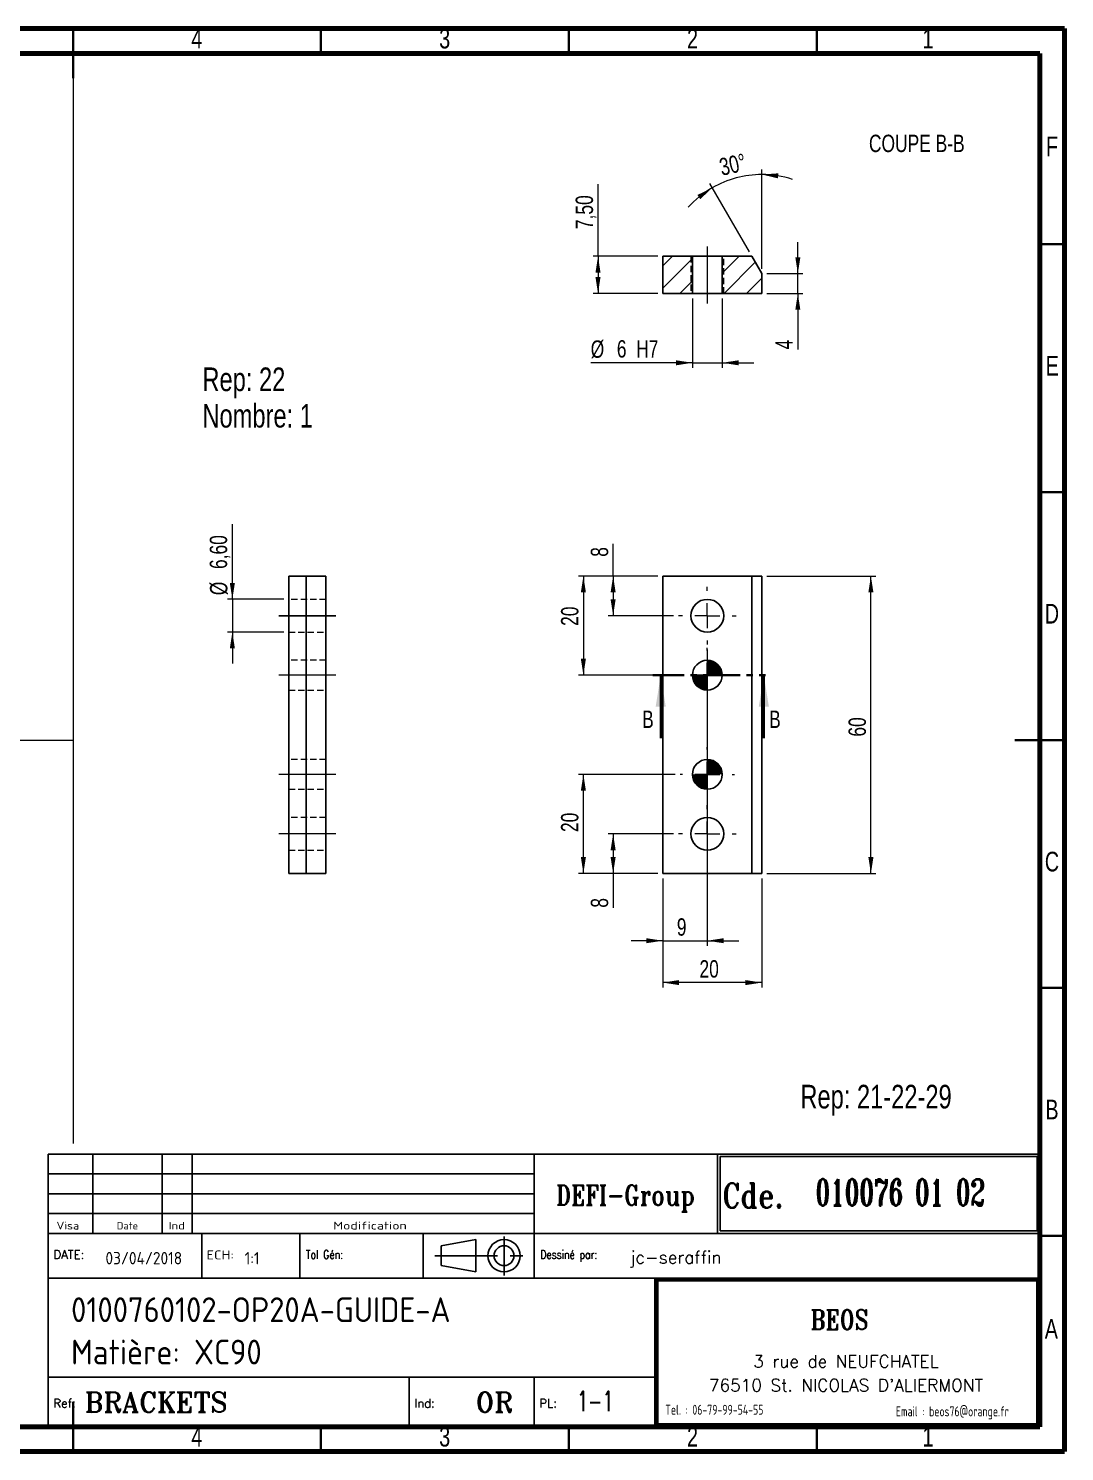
# Model space of a CAD drawing. Header units: millimetres. Extents: x 15 to 415, y 5 to 292.
# Drawn here: x 206 to 415, y 5 to 292 of the extents above; entities that cross this region are included whole.
import ezdxf

# ---------------------------------------------------------------- set-up
doc = ezdxf.new("R2010")
doc.units = ezdxf.units.MM
for name, pattern in [('CENTERX2', [20.32, 12.7, -2.54, 2.54, -2.54]), ('HIDDEN', [1.905, 1.27, -0.635]), ('PHANTOM', [12.7, 6.35, -1.27, 1.27, -1.27, 1.27, -1.27])]:
    doc.linetypes.add(name, pattern=pattern)
doc.layers.add('DIMENSIONS', color=176, linetype='Continuous')
doc.styles.add('SLDTEXTSTYLE0', font='TXT', dxfattribs={"width": 0.75})
doc.styles.add('SLDTEXTSTYLE1', font='ISOCP')
doc.styles.add('SLDTEXTSTYLE10', font='ISOCP', dxfattribs={"width": 1.147311})
doc.styles.add('SLDTEXTSTYLE11', font='ISOCP', dxfattribs={"width": 1.385904})
doc.styles.add('SLDTEXTSTYLE12', font='ISOCP', dxfattribs={"width": 1.246461})
doc.styles.add('SLDTEXTSTYLE13', font='ROMAND')
doc.styles.add('SLDTEXTSTYLE2', font='ROMANT', dxfattribs={"width": 0.8})
doc.styles.add('SLDTEXTSTYLE3', font='ISOCP', dxfattribs={"width": 0.8})
doc.styles.add('SLDTEXTSTYLE4', font='ROMANS', dxfattribs={"width": 0.8})
doc.styles.add('SLDTEXTSTYLE5', font='ROMANT')
doc.styles.add('SLDTEXTSTYLE6', font='ROMANS')
doc.styles.add('SLDTEXTSTYLE7', font='ROMANT', dxfattribs={"width": 0.65})
doc.styles.add('SLDTEXTSTYLE8', font='ISOCP', dxfattribs={"width": 1.446157})
doc.styles.add('SLDTEXTSTYLE9', font='ISOCP', dxfattribs={"width": 1.294402})
doc.dimstyles.new('SLDDIMSTYLE0', dxfattribs={"dimtxt": 3.5, "dimasz": 3.302, "dimexe": 0, "dimexo": 0.0625, "dimgap": 0.875, "dimtad": 1, "dimrnd": 1e-09, "dimzin": 12, "dimdsep": 46, "dimtxsty": 'SLDTEXTSTYLE0', "dimsah": 1, "dimcen": 0.09, "dimadec": 0, "dimazin": 3, "dimtfac": 1, "dimtmove": 0, "dimatfit": 0, "dimfxl": 1, "dimfrac": 2, "dimtolj": 1, "dimtzin": 12, "dimarcsym": 0})
doc.dimstyles.new('SLDDIMSTYLE1', dxfattribs={"dimtxt": 3.5, "dimasz": 3.302, "dimexe": 0, "dimexo": 0.0625, "dimgap": 0.875, "dimtad": 1, "dimrnd": 1e-09, "dimzin": 12, "dimdsep": 46, "dimtxsty": 'SLDTEXTSTYLE0', "dimsah": 1, "dimcen": 0.09, "dimadec": 0, "dimazin": 3, "dimtfac": 1, "dimtofl": 0, "dimtmove": 0, "dimatfit": 3, "dimfxl": 1, "dimfrac": 2, "dimtolj": 1, "dimtzin": 12, "dimarcsym": 0})
doc.dimstyles.new('SLDDIMSTYLE2', dxfattribs={"dimtxt": 3.5, "dimasz": 3.302, "dimexe": 0, "dimexo": 0.0625, "dimgap": 0.875, "dimtad": 1, "dimdec": 4, "dimzin": 12, "dimdsep": 46, "dimtxsty": 'SLDTEXTSTYLE0', "dimsah": 1, "dimcen": 0.09, "dimazin": 3, "dimtfac": 1, "dimtofl": 0, "dimtmove": 0, "dimatfit": 3, "dimfxl": 1, "dimfrac": 2, "dimtolj": 1, "dimtzin": 12, "dimarcsym": 0})

# ---------------------------------------------------------------- blocks, each defined once
blk = doc.blocks.new('SW_NOTE_1')
at = {"color": 0, "linetype": 'Continuous', "lineweight": 0, "char_height": 4.763, "attachment_point": 1, "style": 'SLDTEXTSTYLE0'}
for s, insert in [('Rep: 22', (0, 6.14)), ('Nombre: 1', (0, -1.21))]:
    blk.add_mtext(s, dxfattribs=dict(at, insert=insert))
blk = doc.blocks.new('_D_11')
at = {"color": 7, "linetype": 'Continuous', "lineweight": 18}
for p, q in [((354.94, 181.59), (376.94, 181.59)), ((375.94, 121.59), (375.94, 181.59)), ((354.94, 121.59), (376.94, 121.59))]:
    blk.add_line(p, q, dxfattribs=at)
for points in [[(375.94, 181.59), (375.43, 178.28), (376.45, 178.28)], [(375.94, 121.59), (376.45, 124.89), (375.43, 124.89)]]:
    blk.add_solid(points, dxfattribs=at)
at = {"color": 7, "linetype": 'Continuous', "lineweight": 18, "insert": (371.43, 149.2), "char_height": 3.5, "attachment_point": 1, "rotation": 90, "style": 'SLDTEXTSTYLE0'}
blk.add_mtext('60', dxfattribs=at)
blk = doc.blocks.new('_D_12')
at = {"color": 7, "linetype": 'Continuous', "lineweight": 18}
for p, q in [((323.94, 181.59), (323.94, 188.05)), ((332.94, 181.59), (322.94, 181.59)), ((323.94, 181.59), (323.94, 173.59)), ((336.14, 173.59), (322.94, 173.59))]:
    blk.add_line(p, q, dxfattribs=at)
for points in [[(323.94, 181.59), (323.43, 178.28), (324.45, 178.28)], [(323.94, 173.59), (324.45, 176.89), (323.43, 176.89)]]:
    blk.add_solid(points, dxfattribs=at)
at = {"color": 7, "linetype": 'Continuous', "lineweight": 18, "insert": (319.43, 185.47), "char_height": 3.5, "attachment_point": 1, "rotation": 90, "style": 'SLDTEXTSTYLE0'}
blk.add_mtext('8', dxfattribs=at)
blk = doc.blocks.new('_D_13')
at = {"color": 7, "linetype": 'Continuous', "lineweight": 18}
for p, q in [((336.14, 129.59), (322.94, 129.59)), ((323.94, 129.59), (323.94, 121.59)), ((332.94, 121.59), (322.94, 121.59)), ((323.94, 121.59), (323.94, 114.69))]:
    blk.add_line(p, q, dxfattribs=at)
for points in [[(323.94, 129.59), (323.43, 126.28), (324.45, 126.28)], [(323.94, 121.59), (324.45, 124.89), (323.43, 124.89)]]:
    blk.add_solid(points, dxfattribs=at)
at = {"color": 7, "linetype": 'Continuous', "lineweight": 18, "insert": (319.43, 114.69), "char_height": 3.5, "attachment_point": 1, "rotation": 90, "style": 'SLDTEXTSTYLE0'}
blk.add_mtext('8', dxfattribs=at)
blk = doc.blocks.new('_D_14')
at = {"color": 7, "linetype": 'Continuous', "lineweight": 18}
for p, q in [((336.44, 141.59), (316.94, 141.59)), ((317.94, 121.59), (317.94, 141.59)), ((332.94, 121.59), (316.94, 121.59))]:
    blk.add_line(p, q, dxfattribs=at)
for points in [[(317.94, 141.59), (317.43, 138.28), (318.45, 138.28)], [(317.94, 121.59), (318.45, 124.89), (317.43, 124.89)]]:
    blk.add_solid(points, dxfattribs=at)
at = {"color": 7, "linetype": 'Continuous', "lineweight": 18, "insert": (313.43, 129.95), "char_height": 3.5, "attachment_point": 1, "rotation": 90, "style": 'SLDTEXTSTYLE0'}
blk.add_mtext('20', dxfattribs=at)
blk = doc.blocks.new('_D_15')
at = {"color": 7, "linetype": 'Continuous', "lineweight": 18}
for p, q in [((332.94, 181.59), (316.94, 181.59)), ((317.94, 181.59), (317.94, 161.59)), ((336.44, 161.59), (316.94, 161.59))]:
    blk.add_line(p, q, dxfattribs=at)
for points in [[(317.94, 181.59), (317.43, 178.28), (318.45, 178.28)], [(317.94, 161.59), (318.45, 164.89), (317.43, 164.89)]]:
    blk.add_solid(points, dxfattribs=at)
at = {"color": 7, "linetype": 'Continuous', "lineweight": 18, "insert": (313.43, 171.53), "char_height": 3.5, "attachment_point": 1, "rotation": 90, "style": 'SLDTEXTSTYLE0'}
blk.add_mtext('20', dxfattribs=at)
blk = doc.blocks.new('_D_16')
at = {"color": 7, "linetype": 'Continuous', "lineweight": 18}
for p, q in [((342.94, 166.79), (342.94, 107.03)), ((333.94, 120.59), (333.94, 107.03)), ((333.94, 108.03), (327.59, 108.03)), ((333.94, 108.03), (342.94, 108.03)), ((342.94, 108.03), (349.29, 108.03))]:
    blk.add_line(p, q, dxfattribs=at)
for points in [[(333.94, 108.03), (330.64, 108.54), (330.64, 107.53)], [(342.94, 108.03), (346.24, 107.53), (346.24, 108.54)]]:
    blk.add_solid(points, dxfattribs=at)
at = {"color": 7, "linetype": 'Continuous', "lineweight": 18, "insert": (336.79, 112.55), "char_height": 3.5, "attachment_point": 1, "style": 'SLDTEXTSTYLE0'}
blk.add_mtext('9', dxfattribs=at)
blk = doc.blocks.new('_D_17')
at = {"color": 7, "linetype": 'Continuous', "lineweight": 18}
for p, q in [((333.94, 120.59), (333.94, 98.59)), ((353.94, 120.59), (353.94, 98.59)), ((353.94, 99.59), (333.94, 99.59))]:
    blk.add_line(p, q, dxfattribs=at)
for points in [[(333.94, 99.59), (337.24, 99.08), (337.24, 100.09)], [(353.94, 99.59), (350.64, 100.09), (350.64, 99.08)]]:
    blk.add_solid(points, dxfattribs=at)
at = {"color": 7, "linetype": 'Continuous', "lineweight": 18, "insert": (341.36, 104.1), "char_height": 3.5, "attachment_point": 1, "style": 'SLDTEXTSTYLE0'}
blk.add_mtext('20', dxfattribs=at)
blk = doc.blocks.new('SW_CENTERMARKSYMBOL_4')
at = {"color": 0, "linetype": 'Continuous', "lineweight": 0}
for p, q in [((0, 5), (0, 5.8)), ((-5, 0), (-5.8, 0)), ((0, 0), (-2.5, 0)), ((0, 0), (0, 2.5)), ((0, 0), (0, -2.5)), ((0, 0), (2.5, 0)), ((5, 0), (5.8, 0)), ((0, -5), (0, -5.8))]:
    blk.add_line(p, q, dxfattribs=at)
blk = doc.blocks.new('SW_CENTERMARKSYMBOL_5')
at = {"color": 0, "linetype": 'Continuous', "lineweight": 0}
for p, q in [((0, 5), (0, 5.8)), ((-5, 0), (-5.8, 0)), ((0, 0), (-2.5, 0)), ((0, 0), (0, 2.5)), ((0, 0), (0, -2.5)), ((0, 0), (2.5, 0)), ((5, 0), (5.8, 0)), ((0, -5), (0, -5.8))]:
    blk.add_line(p, q, dxfattribs=at)
blk = doc.blocks.new('SW_CENTERMARKSYMBOL_6')
at = {"color": 0, "linetype": 'Continuous', "lineweight": 0}
for p, q in [((0, 5), (0, 5.5)), ((-5, 0), (-5.5, 0)), ((0, 0), (-2.5, 0)), ((0, 0), (0, 2.5)), ((0, 0), (0, -2.5)), ((0, 0), (2.5, 0)), ((5, 0), (5.5, 0)), ((0, -5), (0, -5.5))]:
    blk.add_line(p, q, dxfattribs=at)
blk = doc.blocks.new('SW_CENTERMARKSYMBOL_7')
at = {"color": 0, "linetype": 'Continuous', "lineweight": 0}
for p, q in [((0, 5), (0, 5.5)), ((-5, 0), (-5.5, 0)), ((0, 0), (-2.5, 0)), ((0, 0), (0, 2.5)), ((0, 0), (0, -2.5)), ((0, 0), (2.5, 0)), ((5, 0), (5.5, 0)), ((0, -5), (0, -5.5))]:
    blk.add_line(p, q, dxfattribs=at)
blk = doc.blocks.new('SW_DOWELSYMBOL_2')
at = {"linetype": 'Continuous', "lineweight": 0}
h = blk.add_hatch(color=0, dxfattribs=at)
edge = h.paths.add_edge_path(flags=0)
edge.add_arc((0, 0), 3, 0, 90)
edge.add_line((0, 3), (0, 0))
edge.add_line((0, 0), (3, 0))
h = blk.add_hatch(color=0, dxfattribs=at)
edge = h.paths.add_edge_path(flags=0)
edge.add_arc((0, 0), 3, 180, 270)
edge.add_line((0, -3), (0, 0))
edge.add_line((0, 0), (-3, 0))
at = {"color": 0, "linetype": 'Continuous', "lineweight": 0}
blk.add_circle((0, 0), 3, dxfattribs=at)
blk = doc.blocks.new('SW_DOWELSYMBOL_3')
at = {"linetype": 'Continuous', "lineweight": 0}
h = blk.add_hatch(color=0, dxfattribs=at)
edge = h.paths.add_edge_path(flags=0)
edge.add_arc((0, 0), 3, 0, 90)
edge.add_line((0, 3), (0, 0))
edge.add_line((0, 0), (3, 0))
h = blk.add_hatch(color=0, dxfattribs=at)
edge = h.paths.add_edge_path(flags=0)
edge.add_arc((0, 0), 3, 180, 270)
edge.add_line((0, -3), (0, 0))
edge.add_line((0, 0), (-3, 0))
at = {"color": 0, "linetype": 'Continuous', "lineweight": 0}
blk.add_circle((0, 0), 3, dxfattribs=at)
blk = doc.blocks.new('_D_18')
at = {"color": 7, "linetype": 'Continuous', "lineweight": 18}
for p, q in [((339.94, 237.58), (339.94, 223.6)), ((345.94, 237.58), (345.94, 223.6)), ((339.94, 224.6), (319.41, 224.6)), ((339.94, 224.6), (345.94, 224.6)), ((345.94, 224.6), (352.29, 224.6))]:
    blk.add_line(p, q, dxfattribs=at)
for points in [[(339.94, 224.6), (336.64, 225.1), (336.64, 224.09)], [(345.94, 224.6), (349.24, 224.09), (349.24, 225.1)]]:
    blk.add_solid(points, dxfattribs=at)
at = {"color": 7, "linetype": 'Continuous', "lineweight": 18, "char_height": 3.5, "attachment_point": 1, "style": 'SLDTEXTSTYLE0'}
for s, insert in [('%%c', (319.41, 229.11)), ('6', (324.69, 229.16)), ('H7', (328.58, 229.16))]:
    blk.add_mtext(s, dxfattribs=dict(at, insert=insert))
blk = doc.blocks.new('_D_19')
at = {"color": 7, "linetype": 'Continuous', "lineweight": 18}
for p, q in [((361.2, 242.58), (361.2, 248.93)), ((354.94, 242.58), (362.2, 242.58)), ((361.2, 238.58), (361.2, 242.58)), ((354.94, 238.58), (362.2, 238.58)), ((361.2, 238.58), (361.2, 227.29))]:
    blk.add_line(p, q, dxfattribs=at)
for points in [[(361.2, 242.58), (361.71, 245.89), (360.69, 245.89)], [(361.2, 238.58), (360.69, 235.28), (361.71, 235.28)]]:
    blk.add_solid(points, dxfattribs=at)
at = {"color": 7, "linetype": 'Continuous', "lineweight": 18, "insert": (356.69, 227.29), "char_height": 3.5, "attachment_point": 1, "rotation": 90, "style": 'SLDTEXTSTYLE0'}
blk.add_mtext('4', dxfattribs=at)
blk = doc.blocks.new('_D_20')
at = {"color": 7, "linetype": 'Continuous', "lineweight": 18}
for p, q in [((353.94, 243.58), (353.94, 263.58)), ((351.42, 246.95), (343.44, 260.77))]:
    blk.add_line(p, q, dxfattribs=at)
for start, end in [(90, 120), (71.9982, 90), (120, 138.0018)]:
    blk.add_arc((353.94, 242.58), 19.99, start, end, dxfattribs=at)
for points in [[(353.94, 262.58), (357.19, 261.8), (357.27, 262.81)], [(343.94, 259.9), (340.94, 258.44), (341.52, 257.6)]]:
    blk.add_solid(points, dxfattribs=at)
at = {"color": 7, "linetype": 'Continuous', "lineweight": 18, "insert": (345.09, 265.71), "char_height": 3.5, "attachment_point": 1, "rotation": 12.7737, "style": 'SLDTEXTSTYLE0'}
blk.add_mtext('30°', dxfattribs=at)
blk = doc.blocks.new('_D_21')
at = {"color": 7, "linetype": 'Continuous', "lineweight": 18}
for p, q in [((320.89, 246.08), (320.89, 260.61)), ((332.94, 246.08), (319.89, 246.08)), ((320.89, 246.08), (320.89, 238.58)), ((332.94, 238.58), (319.89, 238.58))]:
    blk.add_line(p, q, dxfattribs=at)
for points in [[(320.89, 246.08), (320.38, 242.78), (321.4, 242.78)], [(320.89, 238.58), (321.4, 241.89), (320.38, 241.89)]]:
    blk.add_solid(points, dxfattribs=at)
at = {"color": 7, "linetype": 'Continuous', "lineweight": 18, "insert": (316.38, 251.56), "char_height": 3.5, "attachment_point": 1, "rotation": 90, "style": 'SLDTEXTSTYLE0'}
blk.add_mtext('7,50', dxfattribs=at)
blk = doc.blocks.new('_D_34')
at = {"color": 7, "linetype": 'Continuous', "lineweight": 18}
for p, q in [((247.13, 176.89), (247.13, 192.05)), ((257.5, 176.89), (246.13, 176.89)), ((247.13, 176.89), (247.13, 170.29)), ((257.5, 170.29), (246.13, 170.29)), ((247.13, 170.29), (247.13, 163.94))]:
    blk.add_line(p, q, dxfattribs=at)
for points in [[(247.13, 176.89), (247.64, 180.19), (246.62, 180.19)], [(247.13, 170.29), (246.62, 166.98), (247.64, 166.98)]]:
    blk.add_solid(points, dxfattribs=at)
at = {"color": 7, "linetype": 'Continuous', "lineweight": 18, "char_height": 3.5, "attachment_point": 1, "rotation": 90, "style": 'SLDTEXTSTYLE0'}
for s, insert in [('6,60', (242.57, 183)), ('%%c', (242.62, 177.72))]:
    blk.add_mtext(s, dxfattribs=dict(at, insert=insert))

msp = doc.modelspace()

# ---------------------------------------------------------------- hatches: boundary and pattern name
at = {"linetype": 'Continuous', "lineweight": 18}
h = msp.add_hatch(dxfattribs=at)
h.set_pattern_fill('ANSI31', style=0)
h.paths.add_polyline_path([(339.94046, 246.08367), (333.94046, 246.08367), (333.94046, 238.58367), (339.94046, 238.58367)], flags=0)
h = msp.add_hatch(dxfattribs=at)
h.set_pattern_fill('ANSI31', style=0)
h.paths.add_polyline_path([(353.94046, 242.58367), (351.91974, 246.08367), (345.94046, 246.08367), (345.94046, 238.58367), (353.94046, 238.58367)], flags=0)

# ---------------------------------------------------------------- linework, layer by layer
at = {"color": 7, "linetype": 'Continuous', "lineweight": 70}
for p, q in [((15, 292), (415, 292)), ((415, 292), (415, 5)), ((20, 287), (410, 287)), ((410, 287), (410, 10)), ((410, 10), (20, 10)), ((415, 5), (15, 5))]:
    msp.add_line(p, q, dxfattribs=at)
at = {"color": 7, "linetype": 'Continuous', "lineweight": 35}
for p, q in [((215, 292), (215, 282)), ((215, 287), (215, 292)), ((265, 287), (265, 292)), ((315, 287), (315, 292)), ((365, 287), (365, 292)), ((410, 248.5), (415, 248.5)), ((410, 198.5), (415, 198.5)), ((333.54046, 148.88619), (333.54046, 161.58619)), ((354.34046, 148.88619), (354.34046, 161.58619)), ((415, 148.5), (405, 148.5)), ((410, 148.5), (415, 148.5)), ((410, 98.5), (415, 98.5)), ((410, 48.5), (415, 48.5)), ((215, 5), (215, 15)), ((215, 10), (215, 5)), ((265, 10), (265, 5)), ((315, 10), (315, 5)), ((365, 10), (365, 5))]:
    msp.add_line(p, q, dxfattribs=at)
at = {"color": 7, "linetype": 'Continuous', "lineweight": 18}
for p, q in [((215, 282), (215, 67.11082)), ((25, 148.5), (215, 148.5))]:
    msp.add_line(p, q, dxfattribs=at)
at = {"color": 7, "linetype": 'CENTERX2', "lineweight": 18}
for p, q in [((342.94046, 248.08367), (342.94046, 236.58367)), ((256.50251, 173.58619), (268.00251, 173.58619)), ((268.00251, 173.58619), (256.50251, 173.58619)), ((268.00251, 161.58619), (256.50251, 161.58619)), ((268.00251, 141.58619), (256.50251, 141.58619)), ((268.00251, 129.58619), (256.50251, 129.58619))]:
    msp.add_line(p, q, dxfattribs=at)
at = {"color": 7, "linetype": 'Continuous', "lineweight": 25}
for p, q in [((333.94046, 246.08367), (339.94046, 246.08367)), ((333.94046, 246.08367), (333.94046, 238.58367)), ((339.94046, 238.58367), (339.94046, 246.08367)), ((339.94046, 246.08367), (345.94046, 246.08367)), ((345.94046, 246.08367), (345.94046, 238.58367)), ((345.94046, 246.08367), (351.91974, 246.08367)), ((351.91974, 246.08367), (353.94046, 242.58367)), ((353.94046, 238.58367), (353.94046, 242.58367)), ((333.94046, 238.58367), (339.94046, 238.58367)), ((339.94046, 238.58367), (345.94046, 238.58367)), ((345.94046, 238.58367), (353.94046, 238.58367)), ((258.50251, 181.58619), (258.50251, 121.58619)), ((262.00251, 181.58619), (258.50251, 181.58619)), ((262.00251, 121.58619), (262.00251, 181.58619)), ((262.00251, 181.58619), (266.00251, 181.58619)), ((266.00251, 181.58619), (266.00251, 121.58619)), ((333.94046, 121.58619), (333.94046, 181.58619)), ((333.94046, 181.58619), (351.91974, 181.58619)), ((351.91974, 181.58619), (351.91974, 121.58619)), ((353.94046, 181.58619), (351.91974, 181.58619)), ((353.94046, 121.58619), (353.94046, 181.58619)), ((258.50251, 121.58619), (262.00251, 121.58619)), ((262.00251, 121.58619), (266.00251, 121.58619)), ((351.91974, 121.58619), (333.94046, 121.58619)), ((351.91974, 121.58619), (353.94046, 121.58619))]:
    msp.add_line(p, q, dxfattribs=at)
at = {"color": 7, "linetype": 'HIDDEN', "lineweight": 18}
for p, q in [((339.64046, 246.08367), (339.64046, 238.58367)), ((346.24046, 238.58367), (346.24046, 246.08367)), ((266.00251, 176.88619), (258.50251, 176.88619)), ((258.50251, 170.28619), (266.00251, 170.28619)), ((266.00251, 164.58619), (258.50251, 164.58619)), ((258.50251, 158.58619), (266.00251, 158.58619)), ((266.00251, 144.58619), (258.50251, 144.58619)), ((258.50251, 138.58619), (266.00251, 138.58619)), ((266.00251, 132.88619), (258.50251, 132.88619)), ((258.50251, 126.28619), (266.00251, 126.28619))]:
    msp.add_line(p, q, dxfattribs=at)
at = {"color": 7, "linetype": 'PHANTOM', "lineweight": 35}
for p, q in [((331.95296, 161.58619), (344.65931, 161.58619)), ((343.22796, 161.58619), (355.92796, 161.58619))]:
    msp.add_line(p, q, dxfattribs=at)
at = {"color": 7, "linetype": 'Continuous', "lineweight": 25}
for centre, radius in [((342.94046, 173.58619), 3.3), ((342.94046, 161.58619), 3), ((342.94046, 141.58619), 3), ((342.94046, 129.58619), 3.3)]:
    msp.add_circle(centre, radius, dxfattribs=at)
at = {"color": 7, "linetype": 'Continuous', "lineweight": 35}
for points in [[(333.54046, 161.58619), (332.52446, 155.23619), (334.55646, 155.23619)], [(354.34046, 161.58619), (353.32446, 155.23619), (355.35646, 155.23619)]]:
    msp.add_solid(points, dxfattribs=at)
at = {"layer": 'DIMENSIONS', "color": 3}
for p, q in [((308, 65), (210, 65)), ((219, 49), (219, 65)), ((233, 49), (233, 65)), ((239, 49), (239, 65)), ((210, 61), (308, 61)), ((308, 57), (210, 57)), ((210, 53), (308, 53))]:
    msp.add_line(p, q, dxfattribs=at)
at = {"layer": 'DIMENSIONS', "color": 6}
for p, q in [((210, 65), (210, 10)), ((410, 10), (410, 65)), ((410, 40), (332.38409, 40)), ((332.38409, 40), (332.38409, 10)), ((409.8, 39.8), (332.58409, 39.8)), ((332.58409, 39.8), (332.58409, 10.2)), ((409.6, 39.6), (332.78409, 39.6)), ((332.78409, 39.6), (332.78409, 10.4)), ((409.4, 39.4), (332.98409, 39.4)), ((332.98409, 39.4), (332.98409, 10.6)), ((409.4, 10.6), (409.4, 39.4)), ((409.6, 10.4), (409.6, 39.6)), ((409.8, 10.2), (409.8, 39.8)), ((210, 10), (410, 10)), ((332.58409, 10.2), (409.8, 10.2)), ((332.78409, 10.4), (409.6, 10.4)), ((332.98409, 10.6), (409.4, 10.6))]:
    msp.add_line(p, q, dxfattribs=at)
at = {"layer": 'DIMENSIONS', "color": 1}
for p, q in [((410, 65), (308, 65)), ((308, 49), (308, 65)), ((345, 49), (345, 65)), ((345.5, 49.5), (345.5, 64.5)), ((345.5, 64.5), (409.5, 64.5)), ((409.5, 64.5), (409.5, 49.5)), ((210, 49), (410, 49)), ((241, 49), (241, 40)), ((260.73069, 49), (260.73069, 40)), ((285.62034, 49), (285.62034, 40)), ((308, 49), (308, 40)), ((409.5, 49.5), (345.5, 49.5)), ((332.38409, 40), (210, 40)), ((332.38409, 20), (210, 20)), ((282.79154, 20), (282.79154, 10)), ((308, 20), (308, 10))]:
    msp.add_line(p, q, dxfattribs=at)
at = {"layer": 'DIMENSIONS'}
for p, q in [((345.5, 49.5), (345.5, 64.5)), ((345.5, 64.5), (409.5, 64.5)), ((409.5, 64.5), (409.5, 49.5)), ((409.5, 49.5), (345.5, 49.5))]:
    msp.add_line(p, q, dxfattribs=at)
at = {"layer": 'DIMENSIONS', "color": 7}
for p, q in [((296.24368, 47.75), (289.24368, 46.5)), ((289.24368, 46.5), (289.24368, 42.5)), ((296.24368, 41.25), (296.24368, 47.75)), ((289.24368, 42.5), (296.24368, 41.25))]:
    msp.add_line(p, q, dxfattribs=at)
at = {"layer": 'DIMENSIONS', "color": 3, "linetype": 'CENTERX2'}
for p, q in [((301.93393, 48.34798), (301.93393, 40.51332)), ((287.94646, 44.5), (306.20111, 44.5))]:
    msp.add_line(p, q, dxfattribs=at)
at = {"layer": 'DIMENSIONS', "color": 7}
for radius in [3.25, 2]:
    msp.add_circle((301.93393, 44.5), radius, dxfattribs=at)

# ---------------------------------------------------------------- block references
at = {"color": 7, "linetype": 'Continuous', "lineweight": 0}
for name, p in [('SW_NOTE_1', (241.08493, 217.50942)), ('SW_CENTERMARKSYMBOL_5', (342.94046, 173.58619)), ('SW_CENTERMARKSYMBOL_7', (342.94046, 161.58619)), ('SW_DOWELSYMBOL_2', (342.94046, 161.58619)), ('SW_CENTERMARKSYMBOL_6', (342.94046, 141.58619)), ('SW_DOWELSYMBOL_3', (342.94046, 141.58619)), ('SW_CENTERMARKSYMBOL_4', (342.94046, 129.58619))]:
    msp.add_blockref(name, p, dxfattribs=at)

# ---------------------------------------------------------------- texts
at = {"color": 7, "linetype": 'Continuous', "lineweight": 0, "style": 'SLDTEXTSTYLE0'}
for s, insert, char_height, attachment_point in [('4', (239.96004, 291.97306), 3.96875, 2), ('3', (289.96004, 291.97306), 3.96875, 2), ('2', (339.96004, 291.97306), 3.96875, 2), ('1', (387.46004, 291.97306), 3.96875, 2), ('COUPE B-B', (385.19653, 270.60072), 3.5, 2), ('F', (412.45774, 270.22306), 3.96875, 2), ('E', (412.50781, 225.97306), 3.96875, 2), ('D', (412.45269, 175.97306), 3.96875, 2), ('C', (412.45866, 125.97306), 3.96875, 2), ('Rep: 21-22-29', (361.70717, 78.96688), 4.7625, 1), ('B', (412.4706, 75.97306), 3.96875, 2), ('A', (412.33969, 31.72306), 3.96875, 2), ('4', (239.96004, 9.97306), 3.96875, 2), ('3', (289.96004, 9.97306), 3.96875, 2), ('2', (339.96004, 9.97306), 3.96875, 2), ('1', (387.46004, 9.97306), 3.96875, 2)]:
    msp.add_mtext(s, dxfattribs=dict(at, insert=insert, char_height=char_height, attachment_point=attachment_point))
at = {"color": 7, "linetype": 'Continuous', "char_height": 3.5, "attachment_point": 1, "style": 'SLDTEXTSTYLE0'}
for insert in [(329.78925, 154.44514), (355.41224, 154.44514)]:
    msp.add_mtext('B', dxfattribs=dict(at, insert=insert))
at = {"layer": 'DIMENSIONS'}
for s, insert, char_height, attachment_point, style in [('DEFI-Group', (326.4195, 58.70072), 4, 2, 'SLDTEXTSTYLE2'), ('Cde.', (346, 59.12589), 5, 1, 'SLDTEXTSTYLE2'), ('010076 01 02', (364.77048, 59.93983), 5.2916667, 1, 'SLDTEXTSTYLE7'), ('Visa', (211.6551, 51.34751), 1.567052, 1, 'SLDTEXTSTYLE12'), ('Date', (223.82407, 51.28334), 1.492431, 1, 'SLDTEXTSTYLE10'), ('Ind', (234.25446, 51.28334), 1.492431, 1, 'SLDTEXTSTYLE11'), ('Modification', (267.48919, 51.34751), 1.5670523, 1, 'SLDTEXTSTYLE8'), ('DATE:', (211.03411, 45.59841), 1.727675, 1, 'SLDTEXTSTYLE6'), ('03/04/2018', (221.53289, 45.25347), 2.5, 1, 'SLDTEXTSTYLE1'), ('ECH:', (241.91066, 45.55991), 1.814059, 1, 'SLDTEXTSTYLE9'), ('1:1', (249.61977, 45.24035), 2.5, 1, 'SLDTEXTSTYLE1'), ('Tol Gén:', (261.95157, 45.59841), 1.727675, 1, 'SLDTEXTSTYLE4'), ('Dessiné par:', (309.22087, 45.59841), 1.7276752, 1, 'SLDTEXTSTYLE4'), ('jc-seraffin', (327.35515, 45.41997), 2.5, 1, 'SLDTEXTSTYLE5'), ('0100760102-OP20A-GUIDE-A', (214.60273, 36.10658), 5, 1, 'SLDTEXTSTYLE1'), ('BEOS', (369.57079, 33.59488), 4, 2, 'SLDTEXTSTYLE2'), ('Matière: XC90', (214.60273, 27.56351), 5, 1, 'SLDTEXTSTYLE1'), ('3 rue de NEUFCHATEL', (370.90924, 24.44835), 2.5, 2, 'SLDTEXTSTYLE13'), ("76510 St. NICOLAS D'ALIERMONT", (370.90254, 19.62324), 2.5, 2, 'SLDTEXTSTYLE13'), ('Ref:', (211.03411, 15.59841), 1.727675, 1, 'SLDTEXTSTYLE6'), ('BRACKETS', (217.33673, 16.95138), 4, 1, 'SLDTEXTSTYLE5'), ('Ind:', (283.82565, 15.59841), 1.727675, 1, 'SLDTEXTSTYLE6'), ('OR', (296.19394, 16.95138), 4, 1, 'SLDTEXTSTYLE5'), ('PL:', (309.03411, 15.59841), 1.727675, 1, 'SLDTEXTSTYLE6'), ('1-1', (316.65089, 17.17305), 4, 1, 'SLDTEXTSTYLE7'), ('Tel. : 06-79-99-54-55', (344.36027, 14.42858), 2, 2, 'SLDTEXTSTYLE3'), ('Email : beos76@orange.fr', (392.37248, 14.0972), 2, 2, 'SLDTEXTSTYLE3')]:
    msp.add_mtext(s, dxfattribs=dict(at, insert=insert, char_height=char_height, attachment_point=attachment_point, style=style))

# ---------------------------------------------------------------- dimensions: what is measured, and where the dimension line sits
at = {"color": 7, "linetype": 'Continuous', "lineweight": 18}
dim = msp.add_angular_dim_2l(base=(348.76542, 261.89721), line1=((351.91974, 246.08367), (353.94046, 242.58367)), line2=((353.94046, 242.58367), (353.94046, 238.58367)), dimstyle='SLDDIMSTYLE2', dxfattribs=at)
dim.commit()
dim.dimension.update_dxf_attribs({"geometry": '_D_20', "text_midpoint": (349.51958, 262.08367), "dimtype": 162})
for base, p1, p2, dimstyle, picture, middle in [((320.89136, 238.58367), (333.94046, 246.08367), (333.94046, 238.58367), 'SLDDIMSTYLE1', '_D_21', (320.89136, 256.08367)), ((361.19876, 242.58367), (353.94046, 238.58367), (353.94046, 242.58367), 'SLDDIMSTYLE0', '_D_19', (361.19876, 228.58367)), ((323.94046, 173.58619), (333.94046, 181.58619), (337.14046, 173.58619), 'SLDDIMSTYLE1', '_D_12', (323.94046, 186.76123)), ((317.94046, 161.58619), (333.94046, 181.58619), (337.44046, 161.58619), 'SLDDIMSTYLE0', '_D_15', (317.94046, 174.11793)), ((375.94046, 181.58619), (353.94046, 121.58619), (353.94046, 181.58619), 'SLDDIMSTYLE1', '_D_11', (375.94046, 151.78797)), ((317.94046, 141.58619), (333.94046, 121.58619), (337.44046, 141.58619), 'SLDDIMSTYLE0', '_D_14', (317.94046, 132.53841)), ((323.94046, 121.58619), (337.14046, 129.58619), (333.94046, 121.58619), 'SLDDIMSTYLE1', '_D_13', (323.94046, 115.98481))]:
    dim = msp.add_linear_dim(base=base, p1=p1, p2=p2, angle=90, dimstyle=dimstyle, dxfattribs=at)
    dim.commit()
    dim.dimension.update_dxf_attribs({"geometry": picture, "text_midpoint": middle, "dimtype": 160})
dim = msp.add_linear_dim(base=(345.94046, 224.59566), p1=(339.94046, 238.58367), p2=(345.94046, 238.58367), text='%%c<> H7', dimstyle='SLDDIMSTYLE0', dxfattribs=at)
dim.commit()
dim.dimension.update_dxf_attribs({"geometry": '_D_18', "text_midpoint": (326.87338, 224.59566), "dimtype": 160})
dim = msp.add_linear_dim(base=(247.13041, 170.28619), p1=(258.50251, 176.88619), p2=(258.50251, 170.28619), angle=90, text='%%c<>', dimstyle='SLDDIMSTYLE0', dxfattribs=at)
dim.commit()
dim.dimension.update_dxf_attribs({"geometry": '_D_34', "text_midpoint": (247.13041, 184.88456), "dimtype": 160})
for base, p1, p2, picture, middle in [((342.94046, 108.03387), (333.94046, 121.58619), (342.94046, 167.78619), '_D_16', (338.0811, 108.03387)), ((333.94046, 99.58619), (353.94046, 121.58619), (333.94046, 121.58619), '_D_17', (343.94655, 99.58619))]:
    dim = msp.add_linear_dim(base=base, p1=p1, p2=p2, dimstyle='SLDDIMSTYLE0', dxfattribs=at)
    dim.commit()
    dim.dimension.update_dxf_attribs({"geometry": picture, "text_midpoint": middle, "dimtype": 160})

doc.saveas('drawing.dxf')
